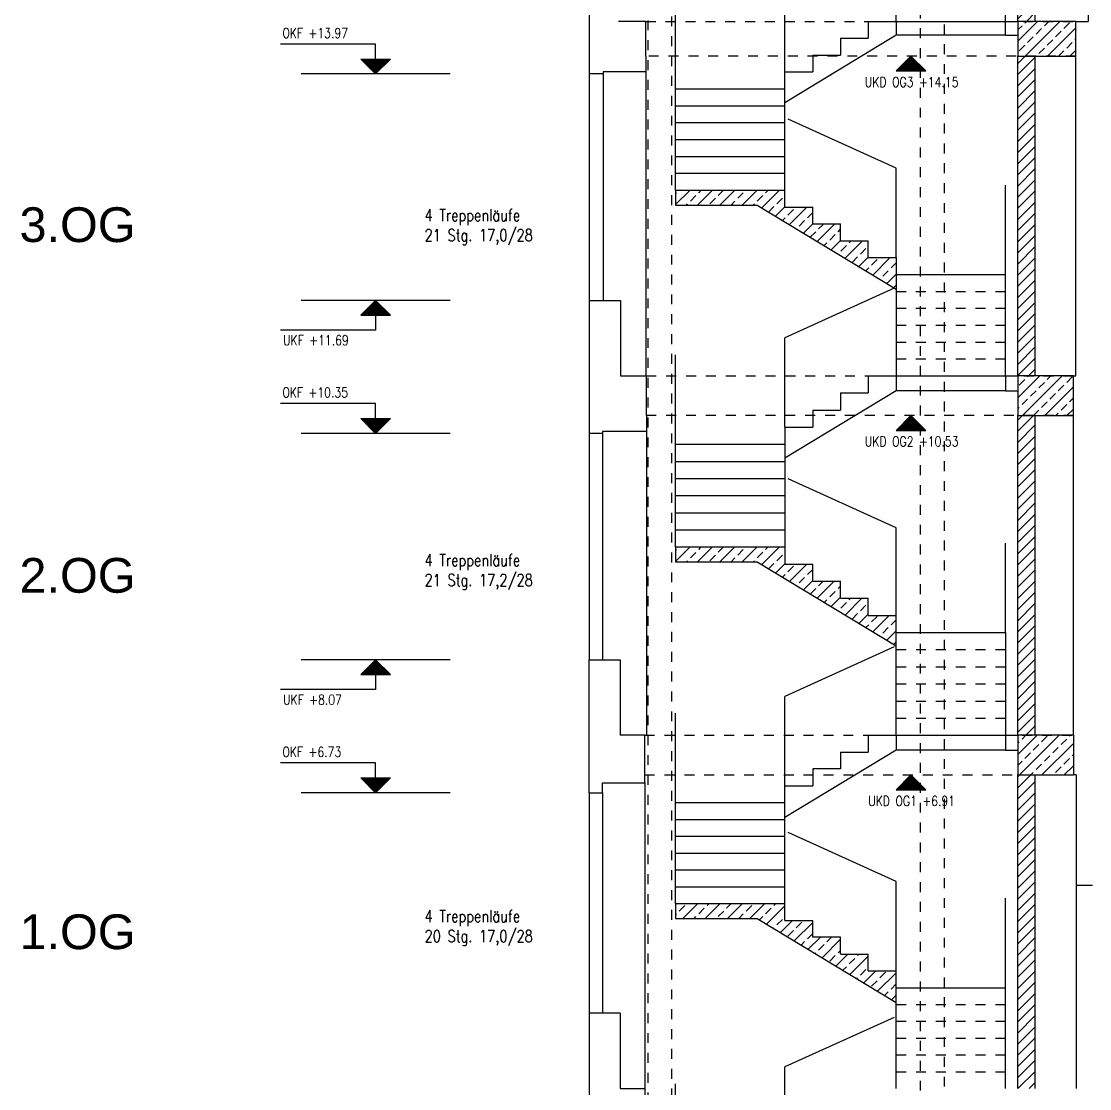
# Model space of a CAD drawing. Header units: metres. Extents: x -3551 to -3431, y -171 to 134.
# Drawn here: x -3517.9 to -3507.15, y 108.03 to 118.78 of the extents above; entities that cross this region are included whole.
import ezdxf
from ezdxf.enums import TextEntityAlignment as Align

# ---------------------------------------------------------------- set-up
doc = ezdxf.new("R2010")
doc.units = ezdxf.units.M
doc.header["$LTSCALE"] = 0.01
doc.linetypes.add('DASHED', pattern=[0])
doc.linetypes.add('STRICHLINIE', pattern=[0.75, 0.5, -0.25])
for name, color, linetype in [('A_abriss', 44, 'STRICHLINIE'), ('A_ansicht', 9, 'CONTINUOUS'), ('A_bemaßung', 7, 'CONTINUOUS'), ('A_schraffur', 10, 'CONTINUOUS'), ('A_STB', 4, 'CONTINUOUS'), ('A_text', 2, 'CONTINUOUS'), ('A_treppe_V2', 3, 'CONTINUOUS'), ('A_verdeckt', 8, 'CONTINUOUS'), ('A_wände', 6, 'CONTINUOUS')]:
    doc.layers.add(name, color=color, linetype=linetype)
doc.styles.add('ARIAL', font='ARIAL.TTF')
doc.styles.add('SIMPLEX', font='simplex.shx', dxfattribs={"width": 0.8, "height": 0.1})

# ---------------------------------------------------------------- blocks, each defined once
blk = doc.blocks.new('G2_1')
at = {"layer": 'A_bemaßung', "color": 7, "linetype": 'Continuous'}
for points in [[(0, 0), (-0.15, 0.15), (0.15, 0.15), (0, 0)], [(-0.14, 0.14), (-0.14, 0.15)], [(-0.13, 0.13), (-0.13, 0.15)], [(-0.12, 0.12), (-0.12, 0.15)], [(-0.11, 0.11), (-0.11, 0.15)], [(-0.1, 0.1), (-0.1, 0.15)], [(-0.09, 0.09), (-0.09, 0.15)], [(-0.08, 0.08), (-0.08, 0.15)], [(-0.07, 0.07), (-0.07, 0.15)], [(-0.06, 0.06), (-0.06, 0.15)], [(-0.05, 0.05), (-0.05, 0.15)], [(-0.04, 0.04), (-0.04, 0.15)], [(-0.03, 0.03), (-0.03, 0.15)], [(-0.02, 0.02), (-0.02, 0.15)], [(-0.01, 0.01), (-0.01, 0.15)], [(0, 0), (0, 0.15)], [(0.01, 0.01), (0.01, 0.15)], [(0.02, 0.02), (0.02, 0.15)], [(0.03, 0.03), (0.03, 0.15)], [(0.04, 0.04), (0.04, 0.15)], [(0.05, 0.05), (0.05, 0.15)], [(0.06, 0.06), (0.06, 0.15)], [(0.07, 0.07), (0.07, 0.15)], [(0.08, 0.08), (0.08, 0.15)], [(0.09, 0.09), (0.09, 0.15)], [(0.1, 0.1), (0.1, 0.15)], [(0.11, 0.11), (0.11, 0.15)], [(0.12, 0.12), (0.12, 0.15)], [(0.13, 0.13), (0.13, 0.15)], [(0.14, 0.14), (0.14, 0.15)]]:
    blk.add_lwpolyline(points, dxfattribs=at)

msp = doc.modelspace()

# ---------------------------------------------------------------- hatches: boundary and pattern name
at = {"layer": 'A_schraffur'}
h = msp.add_hatch(dxfattribs=at)
h.set_pattern_fill('ANSI31', color=256, scale=0.025, style=0)
h.paths.add_polyline_path([(-3507.87113, 118.78007), (-3507.69613, 118.78007), (-3507.69613, 121.98007), (-3507.87113, 121.98007)])
h = msp.add_hatch(dxfattribs=at)
h.set_pattern_fill('ANSI33', color=256, scale=0.025, style=0)
h.paths.add_polyline_path([(-3507.28696, 118.78007), (-3507.87113, 118.78007), (-3507.87113, 118.43007), (-3507.28696, 118.43007)])
h = msp.add_hatch(dxfattribs=at)
h.set_pattern_fill('ANSI31', color=256, scale=0.025, style=0)
h.paths.add_polyline_path([(-3507.87113, 115.21007), (-3507.69613, 115.21007), (-3507.69613, 118.43007), (-3507.87113, 118.43007)])
h = msp.add_hatch(dxfattribs=at)
h.set_pattern_fill('ANSI33', color=10, scale=0.025, style=0)
h.set_pattern_definition([(45, (-9e-13, 3.594), (-0.1122532015, 0.1122532015), []), (45, (0.11225, 3.594), (-0.1122532015, 0.1122532015), [0.079375, -0.0396875])])
h.paths.add_polyline_path([(-3509.09615, 116.083), (-3509.09615, 116.39037), (-3509.37615, 116.39037), (-3509.37615, 116.56277), (-3509.65615, 116.56277), (-3509.65615, 116.73517), (-3509.93615, 116.73517), (-3509.93615, 116.90757), (-3510.21615, 116.90757), (-3510.21616, 117.07997), (-3511.31609, 117.07997), (-3511.31609, 116.92997), (-3510.4961, 116.92997)])
h = msp.add_hatch(dxfattribs=at)
h.set_pattern_fill('ANSI33', color=256, scale=0.025, style=0)
h.paths.add_polyline_path([(-3507.31121, 115.21007), (-3507.87113, 115.21007), (-3507.87113, 114.81007), (-3507.31121, 114.81007)])
h = msp.add_hatch(dxfattribs=at)
h.set_pattern_fill('ANSI31', color=256, scale=0.025, style=0)
h.paths.add_polyline_path([(-3507.69613, 114.81007), (-3507.87113, 114.81007), (-3507.87113, 111.59009), (-3507.87113, 111.59007), (-3507.87113, 111.59007), (-3507.72724, 111.59007), (-3507.69613, 111.59007)])
h = msp.add_hatch(dxfattribs=at)
h.set_pattern_fill('ANSI33', color=10, scale=0.025, style=0)
h.paths.add_polyline_path([(-3509.09615, 112.489), (-3509.09615, 112.79637), (-3509.37615, 112.79637), (-3509.37615, 112.96877), (-3509.65615, 112.96877), (-3509.65615, 113.14117), (-3509.93615, 113.14117), (-3509.93615, 113.31357), (-3510.21615, 113.31357), (-3510.21616, 113.48597), (-3511.31609, 113.48597), (-3511.31609, 113.33597), (-3510.4961, 113.33597)])
h = msp.add_hatch(dxfattribs=at)
h.set_pattern_fill('ANSI33', color=256, scale=0.025, style=0)
h.paths.add_polyline_path([(-3507.31121, 111.19007), (-3507.31121, 111.59007), (-3507.87113, 111.59007), (-3507.87113, 111.19007)])
h = msp.add_hatch(dxfattribs=at)
h.set_pattern_fill('ANSI31', color=256, scale=0.025, style=0)
h.paths.add_polyline_path([(-3507.87113, 108.03007), (-3507.69613, 108.03007), (-3507.69613, 111.19007), (-3507.87113, 111.19007)])
h.paths.add_polyline_path([(-3507.87113, 104.28007), (-3507.69613, 104.28007), (-3507.69613, 107.69007), (-3507.87113, 107.69007)])
h = msp.add_hatch(dxfattribs=at)
h.set_pattern_fill('ANSI33', color=10, scale=0.025, style=0)
h.set_pattern_definition([(45, (9e-13, 3.7398), (-0.1122532015, 0.1122532015), []), (45, (0.11225, 3.7398), (-0.1122532015, 0.1122532015), [0.079375, -0.0396875])])
h.paths.add_polyline_path([(-3509.93615, 109.72407), (-3510.21615, 109.72407), (-3510.21615, 109.89457), (-3511.31609, 109.89457), (-3511.31609, 109.74457), (-3510.4961, 109.74457), (-3509.09614, 108.8976), (-3509.09615, 109.21257), (-3509.37615, 109.21257), (-3509.37615, 109.38307), (-3509.65615, 109.38307), (-3509.65615, 109.55357), (-3509.93615, 109.55357)])

# ---------------------------------------------------------------- linework, layer by layer
at = {"layer": 'A_abriss'}
for p, q in [((-3511.6167, 118.78007), (-3507.28696, 118.78007)), ((-3507.28696, 118.43007), (-3511.6167, 118.43007)), ((-3511.61093, 115.21007), (-3507.31121, 115.21007)), ((-3507.31121, 114.81007), (-3511.61093, 114.81007)), ((-3511.62728, 111.59007), (-3507.31121, 111.59007)), ((-3511.62728, 111.19007), (-3507.31121, 111.19007))]:
    msp.add_line(p, q, dxfattribs=at)
at = {"layer": 'A_ansicht'}
for p, q in [((-3510.21601, 118.26997, 0), (-3510.21601, 119.16997, 0)), ((-3511.31609, 118.09997), (-3511.31609, 118.99997)), ((-3507.99614, 118.77997, 0), (-3507.87113, 118.77997)), ((-3507.99614, 118.63967, 0), (-3507.87113, 118.63967)), ((-3509.09622, 117.29997, 0), (-3510.18448, 117.79376, 0)), ((-3509.09622, 116.39997, 0), (-3509.09622, 117.29997, 0)), ((-3507.99614, 116.22997, 0), (-3507.99614, 117.12997, 0)), ((-3509.11649, 116.09177, 0), (-3510.21622, 115.59277, 0)), ((-3510.21622, 114.69277, 0), (-3510.21622, 115.59277, 0)), ((-3511.31609, 114.52037), (-3511.31609, 115.42037)), ((-3509.09615, 113.67919), (-3510.18441, 114.17299, 0)), ((-3509.09615, 112.77919), (-3509.09615, 113.67919)), ((-3507.99616, 112.62397, 0), (-3507.99616, 113.52397, 0)), ((-3509.11642, 112.48007, 0), (-3510.21615, 111.98107)), ((-3510.21615, 111.08107), (-3510.21615, 111.98107)), ((-3511.31609, 110.91157), (-3511.31609, 111.81157)), ((-3507.99614, 111.58957, 0), (-3507.87113, 111.59007)), ((-3507.99614, 111.43957, 0), (-3507.87113, 111.43957)), ((-3509.09615, 110.11657), (-3510.18441, 110.61036, 0)), ((-3509.09615, 109.21657), (-3509.09615, 110.11657)), ((-3507.99616, 109.04707), (-3507.99616, 109.94707)), ((-3507.99614, 109.04707), (-3507.99614, 109.94707)), ((-3509.11642, 108.74727, 0), (-3510.21615, 108.24827, 0)), ((-3510.21615, 107.34827, 0), (-3510.21615, 108.24827, 0)), ((-3511.31609, 107.17777), (-3511.31609, 108.07777))]:
    msp.add_line(p, q, dxfattribs=at)
at = {"layer": 'A_ansicht', "color": 9, "linetype": 'Continuous'}
for p, q in [((-3512.18667, 118.25007), (-3512.18667, 115.97007)), ((-3512.04666, 118.25007), (-3512.04666, 115.97007)), ((-3511.6167, 118.27007), (-3511.6167, 115.21007)), ((-3511.61093, 114.65007), (-3511.61093, 111.59007)), ((-3512.18667, 114.63007), (-3512.18667, 112.35007)), ((-3512.05093, 114.63007), (-3512.05093, 112.35007)), ((-3511.62728, 111.11007), (-3511.62728, 108.03007)), ((-3512.18667, 111.01007), (-3512.18667, 108.79007)), ((-3512.05093, 111.01007), (-3512.05093, 108.79007)), ((-3507.28254, 110.08007), (-3507.28254, 108.03007))]:
    msp.add_line(p, q, dxfattribs=at)
at = {"layer": 'A_bemaßung', "color": 7, "linetype": 'Continuous'}
for p, q in [((-3513.58667, 118.25007), (-3515.08667, 118.25007)), ((-3513.58667, 115.97007), (-3515.08667, 115.97007)), ((-3513.58667, 114.63007), (-3515.08667, 114.63007)), ((-3513.58667, 112.35007), (-3515.08667, 112.35007)), ((-3513.58667, 111.01007), (-3515.08667, 111.01007))]:
    msp.add_line(p, q, dxfattribs=at)
for points in [[(-3514.33667, 118.25007), (-3514.48667, 118.40007), (-3514.18667, 118.40007), (-3514.33667, 118.25007), (-3514.33667, 118.55007), (-3515.2938, 118.55007)], [(-3514.47667, 118.39007), (-3514.47667, 118.40007)], [(-3514.46667, 118.38007), (-3514.46667, 118.40007)], [(-3514.45667, 118.37007), (-3514.45667, 118.40007)], [(-3514.44667, 118.36007), (-3514.44667, 118.40007)], [(-3514.43667, 118.35007), (-3514.43667, 118.40007)], [(-3514.42667, 118.34007), (-3514.42667, 118.40007)], [(-3514.41667, 118.33007), (-3514.41667, 118.40007)], [(-3514.40667, 118.32007), (-3514.40667, 118.40007)], [(-3514.39667, 118.31007), (-3514.39667, 118.40007)], [(-3514.38667, 118.30007), (-3514.38667, 118.40007)], [(-3514.37667, 118.29007), (-3514.37667, 118.40007)], [(-3514.36667, 118.28007), (-3514.36667, 118.40007)], [(-3514.35667, 118.27007), (-3514.35667, 118.40007)], [(-3514.34667, 118.26007), (-3514.34667, 118.40007)], [(-3514.33667, 118.25007), (-3514.33667, 118.40007)], [(-3514.32667, 118.26007), (-3514.32667, 118.40007)], [(-3514.31667, 118.27007), (-3514.31667, 118.40007)], [(-3514.30667, 118.28007), (-3514.30667, 118.40007)], [(-3514.29667, 118.29007), (-3514.29667, 118.40007)], [(-3514.28667, 118.30007), (-3514.28667, 118.40007)], [(-3514.27667, 118.31007), (-3514.27667, 118.40007)], [(-3514.26667, 118.32007), (-3514.26667, 118.40007)], [(-3514.25667, 118.33007), (-3514.25667, 118.40007)], [(-3514.24667, 118.34007), (-3514.24667, 118.40007)], [(-3514.23667, 118.35007), (-3514.23667, 118.40007)], [(-3514.22667, 118.36007), (-3514.22667, 118.40007)], [(-3514.21667, 118.37007), (-3514.21667, 118.40007)], [(-3514.20667, 118.38007), (-3514.20667, 118.40007)], [(-3514.19667, 118.39007), (-3514.19667, 118.40007)], [(-3514.33667, 115.97007), (-3514.48667, 115.82007), (-3514.18667, 115.82007), (-3514.33667, 115.97007), (-3514.33667, 115.67007), (-3515.2938, 115.67007)], [(-3514.36667, 115.94007), (-3514.36667, 115.82007)], [(-3514.35667, 115.95007), (-3514.35667, 115.82007)], [(-3514.34667, 115.96007), (-3514.34667, 115.82007)], [(-3514.33667, 115.97007), (-3514.33667, 115.82007)], [(-3514.32667, 115.96007), (-3514.32667, 115.82007)], [(-3514.31667, 115.95007), (-3514.31667, 115.82007)], [(-3514.30667, 115.94007), (-3514.30667, 115.82007)], [(-3514.46667, 115.84007), (-3514.46667, 115.82007)], [(-3514.45667, 115.85007), (-3514.45667, 115.82007)], [(-3514.44667, 115.86007), (-3514.44667, 115.82007)], [(-3514.43667, 115.87007), (-3514.43667, 115.82007)], [(-3514.42667, 115.88007), (-3514.42667, 115.82007)], [(-3514.41667, 115.89007), (-3514.41667, 115.82007)], [(-3514.40667, 115.90007), (-3514.40667, 115.82007)], [(-3514.39667, 115.91007), (-3514.39667, 115.82007)], [(-3514.38667, 115.92007), (-3514.38667, 115.82007)], [(-3514.37667, 115.93007), (-3514.37667, 115.82007)], [(-3514.29667, 115.93007), (-3514.29667, 115.82007)], [(-3514.28667, 115.92007), (-3514.28667, 115.82007)], [(-3514.27667, 115.91007), (-3514.27667, 115.82007)], [(-3514.26667, 115.90007), (-3514.26667, 115.82007)], [(-3514.25667, 115.89007), (-3514.25667, 115.82007)], [(-3514.24667, 115.88007), (-3514.24667, 115.82007)], [(-3514.23667, 115.87007), (-3514.23667, 115.82007)], [(-3514.22667, 115.86007), (-3514.22667, 115.82007)], [(-3514.21667, 115.85007), (-3514.21667, 115.82007)], [(-3514.20667, 115.84007), (-3514.20667, 115.82007)], [(-3514.47667, 115.83007), (-3514.47667, 115.82007)], [(-3514.19667, 115.83007), (-3514.19667, 115.82007)], [(-3514.33667, 114.63007), (-3514.48667, 114.78007), (-3514.18667, 114.78007), (-3514.33667, 114.63007), (-3514.33667, 114.93007), (-3515.2938, 114.93007)], [(-3514.47667, 114.77007), (-3514.47667, 114.78007)], [(-3514.46667, 114.76007), (-3514.46667, 114.78007)], [(-3514.45667, 114.75007), (-3514.45667, 114.78007)], [(-3514.44667, 114.74007), (-3514.44667, 114.78007)], [(-3514.43667, 114.73007), (-3514.43667, 114.78007)], [(-3514.42667, 114.72007), (-3514.42667, 114.78007)], [(-3514.41667, 114.71007), (-3514.41667, 114.78007)], [(-3514.40667, 114.70007), (-3514.40667, 114.78007)], [(-3514.39667, 114.69007), (-3514.39667, 114.78007)], [(-3514.38667, 114.68007), (-3514.38667, 114.78007)], [(-3514.37667, 114.67007), (-3514.37667, 114.78007)], [(-3514.36667, 114.66007), (-3514.36667, 114.78007)], [(-3514.35667, 114.65007), (-3514.35667, 114.78007)], [(-3514.34667, 114.64007), (-3514.34667, 114.78007)], [(-3514.33667, 114.63007), (-3514.33667, 114.78007)], [(-3514.32667, 114.64007), (-3514.32667, 114.78007)], [(-3514.31667, 114.65007), (-3514.31667, 114.78007)], [(-3514.30667, 114.66007), (-3514.30667, 114.78007)], [(-3514.29667, 114.67007), (-3514.29667, 114.78007)], [(-3514.28667, 114.68007), (-3514.28667, 114.78007)], [(-3514.27667, 114.69007), (-3514.27667, 114.78007)], [(-3514.26667, 114.70007), (-3514.26667, 114.78007)], [(-3514.25667, 114.71007), (-3514.25667, 114.78007)], [(-3514.24667, 114.72007), (-3514.24667, 114.78007)], [(-3514.23667, 114.73007), (-3514.23667, 114.78007)], [(-3514.22667, 114.74007), (-3514.22667, 114.78007)], [(-3514.21667, 114.75007), (-3514.21667, 114.78007)], [(-3514.20667, 114.76007), (-3514.20667, 114.78007)], [(-3514.19667, 114.77007), (-3514.19667, 114.78007)], [(-3514.33667, 112.35007), (-3514.48667, 112.20007), (-3514.18667, 112.20007), (-3514.33667, 112.35007), (-3514.33667, 112.05007), (-3515.2938, 112.05007)], [(-3514.39667, 112.29007), (-3514.39667, 112.20007)], [(-3514.38667, 112.30007), (-3514.38667, 112.20007)], [(-3514.37667, 112.31007), (-3514.37667, 112.20007)], [(-3514.36667, 112.32007), (-3514.36667, 112.20007)], [(-3514.35667, 112.33007), (-3514.35667, 112.20007)], [(-3514.34667, 112.34007), (-3514.34667, 112.20007)], [(-3514.33667, 112.35007), (-3514.33667, 112.20007)], [(-3514.32667, 112.34007), (-3514.32667, 112.20007)], [(-3514.31667, 112.33007), (-3514.31667, 112.20007)], [(-3514.30667, 112.32007), (-3514.30667, 112.20007)], [(-3514.29667, 112.31007), (-3514.29667, 112.20007)], [(-3514.28667, 112.30007), (-3514.28667, 112.20007)], [(-3514.27667, 112.29007), (-3514.27667, 112.20007)], [(-3514.47667, 112.21007), (-3514.47667, 112.20007)], [(-3514.46667, 112.22007), (-3514.46667, 112.20007)], [(-3514.45667, 112.23007), (-3514.45667, 112.20007)], [(-3514.44667, 112.24007), (-3514.44667, 112.20007)], [(-3514.43667, 112.25007), (-3514.43667, 112.20007)], [(-3514.42667, 112.26007), (-3514.42667, 112.20007)], [(-3514.41667, 112.27007), (-3514.41667, 112.20007)], [(-3514.40667, 112.28007), (-3514.40667, 112.20007)], [(-3514.26667, 112.28007), (-3514.26667, 112.20007)], [(-3514.25667, 112.27007), (-3514.25667, 112.20007)], [(-3514.24667, 112.26007), (-3514.24667, 112.20007)], [(-3514.23667, 112.25007), (-3514.23667, 112.20007)], [(-3514.22667, 112.24007), (-3514.22667, 112.20007)], [(-3514.21667, 112.23007), (-3514.21667, 112.20007)], [(-3514.20667, 112.22007), (-3514.20667, 112.20007)], [(-3514.19667, 112.21007), (-3514.19667, 112.20007)], [(-3514.33667, 111.01007), (-3514.48667, 111.16007), (-3514.18667, 111.16007), (-3514.33667, 111.01007), (-3514.33667, 111.31007), (-3515.2938, 111.31007)], [(-3514.47667, 111.15007), (-3514.47667, 111.16007)], [(-3514.46667, 111.14007), (-3514.46667, 111.16007)], [(-3514.45667, 111.13007), (-3514.45667, 111.16007)], [(-3514.44667, 111.12007), (-3514.44667, 111.16007)], [(-3514.43667, 111.11007), (-3514.43667, 111.16007)], [(-3514.42667, 111.10007), (-3514.42667, 111.16007)], [(-3514.41667, 111.09007), (-3514.41667, 111.16007)], [(-3514.40667, 111.08007), (-3514.40667, 111.16007)], [(-3514.39667, 111.07007), (-3514.39667, 111.16007)], [(-3514.38667, 111.06007), (-3514.38667, 111.16007)], [(-3514.37667, 111.05007), (-3514.37667, 111.16007)], [(-3514.36667, 111.04007), (-3514.36667, 111.16007)], [(-3514.35667, 111.03007), (-3514.35667, 111.16007)], [(-3514.34667, 111.02007), (-3514.34667, 111.16007)], [(-3514.33667, 111.01007), (-3514.33667, 111.16007)], [(-3514.32667, 111.02007), (-3514.32667, 111.16007)], [(-3514.31667, 111.03007), (-3514.31667, 111.16007)], [(-3514.30667, 111.04007), (-3514.30667, 111.16007)], [(-3514.29667, 111.05007), (-3514.29667, 111.16007)], [(-3514.28667, 111.06007), (-3514.28667, 111.16007)], [(-3514.27667, 111.07007), (-3514.27667, 111.16007)], [(-3514.26667, 111.08007), (-3514.26667, 111.16007)], [(-3514.25667, 111.09007), (-3514.25667, 111.16007)], [(-3514.24667, 111.10007), (-3514.24667, 111.16007)], [(-3514.23667, 111.11007), (-3514.23667, 111.16007)], [(-3514.22667, 111.12007), (-3514.22667, 111.16007)], [(-3514.21667, 111.13007), (-3514.21667, 111.16007)], [(-3514.20667, 111.14007), (-3514.20667, 111.16007)], [(-3514.19667, 111.15007), (-3514.19667, 111.16007)]]:
    msp.add_lwpolyline(points, dxfattribs=at)
at = {"layer": 'A_schraffur', "color": 10}
for p, q in [((-3509.09615, 111.58957), (-3509.09448, 111.43957, 0)), ((-3507.99614, 108.03007, 0), (-3507.99614, 109.04707))]:
    msp.add_line(p, q, dxfattribs=at)
at = {"layer": 'A_STB'}
for p, q in [((-3507.28696, 118.78007), (-3507.87113, 118.78007)), ((-3507.87113, 118.78007), (-3507.87113, 118.43007)), ((-3507.87113, 118.43007), (-3507.28696, 118.43007)), ((-3507.99614, 115.20997, 0), (-3507.87113, 115.20997)), ((-3507.31121, 115.21007), (-3507.87113, 115.21007)), ((-3507.87113, 115.21007), (-3507.87113, 114.81007)), ((-3507.99614, 115.06007, 0), (-3507.87113, 115.06007)), ((-3507.87113, 114.81007), (-3507.31121, 114.81007)), ((-3507.31121, 111.59007), (-3507.87113, 111.59007)), ((-3507.87113, 111.59007), (-3507.87113, 111.19007)), ((-3507.87113, 111.19007), (-3507.31121, 111.19007))]:
    msp.add_line(p, q, dxfattribs=at)
at = {"layer": 'A_treppe_V2', "color": 10}
for p, q in [((-3509.09614, 118.78007, 0), (-3509.09614, 119.97357, 0)), ((-3507.99614, 118.63967, 0), (-3507.99614, 119.80297, 0)), ((-3509.37615, 118.78007, 0), (-3509.09614, 118.78007, 0)), ((-3509.37615, 118.77997, 0), (-3509.37615, 118.60997, 0)), ((-3509.09614, 118.78007, 0), (-3507.99614, 118.77997, 0)), ((-3509.09614, 118.78007, 0), (-3509.09614, 118.63967, 0)), ((-3509.09448, 118.63967, 0), (-3510.21613, 117.96107, 0)), ((-3507.99614, 118.63967, 0), (-3509.09448, 118.63967, 0)), ((-3509.65615, 118.60997, 0), (-3509.37615, 118.60997, 0)), ((-3509.65615, 118.60997, 0), (-3509.65615, 118.43997, 0)), ((-3509.93615, 118.43997, 0), (-3509.65615, 118.43997, 0)), ((-3509.93615, 118.43997, 0), (-3509.93615, 118.26997, 0)), ((-3510.21609, 116.90997), (-3510.21609, 118.26997)), ((-3510.21609, 118.26997), (-3509.93615, 118.26997, 0)), ((-3511.31609, 117.07997), (-3511.31609, 118.09997)), ((-3511.31609, 118.09997), (-3510.21601, 118.09997, 0)), ((-3511.31609, 117.92997), (-3510.21601, 117.92997, 0)), ((-3511.31609, 117.75997), (-3510.21601, 117.75997, 0)), ((-3511.31609, 117.58997), (-3510.21601, 117.58997, 0)), ((-3511.31609, 117.41997), (-3510.21601, 117.41997, 0)), ((-3511.31609, 117.24997), (-3510.21601, 117.24997, 0)), ((-3511.31609, 117.07997), (-3510.21609, 117.07997)), ((-3511.31609, 117.07997), (-3511.31609, 116.92997, 0)), ((-3511.31609, 116.92997, 0), (-3510.4961, 116.92997, 0)), ((-3510.4961, 116.92997, 0), (-3509.0961, 116.08297, 0)), ((-3510.21609, 116.90997), (-3509.93615, 116.90997, 0)), ((-3509.93615, 116.73997, 0), (-3509.93615, 116.90997, 0)), ((-3509.93615, 116.73997, 0), (-3509.65615, 116.73997, 0)), ((-3509.65615, 116.56997, 0), (-3509.65615, 116.73997, 0)), ((-3509.65615, 116.56997, 0), (-3509.37615, 116.56997, 0)), ((-3509.37615, 116.39997, 0), (-3509.37615, 116.56997, 0)), ((-3509.37615, 116.39997, 0), (-3509.09622, 116.39997, 0)), ((-3509.09622, 116.39997, 0), (-3509.09622, 115.06007, 0)), ((-3509.09622, 116.22997, 0), (-3507.99614, 116.22997, 0)), ((-3507.99614, 115.20997, 0), (-3507.99614, 116.22997, 0)), ((-3509.37622, 115.20997, 0), (-3509.09622, 115.20997, 0)), ((-3509.37622, 115.20997, 0), (-3509.37622, 115.03757, 0)), ((-3509.09622, 115.20997, 0), (-3507.99614, 115.20997, 0)), ((-3507.99614, 115.21007, 0), (-3507.99614, 115.06007, 0)), ((-3509.09448, 115.06007, 0), (-3510.21613, 114.38147, 0)), ((-3509.65622, 115.03757, 0), (-3509.37622, 115.03757, 0)), ((-3509.65622, 115.03757, 0), (-3509.65622, 114.86517, 0)), ((-3507.99614, 115.06007, 0), (-3509.09448, 115.06007, 0)), ((-3509.93622, 114.86517, 0), (-3509.65622, 114.86517, 0)), ((-3509.93622, 114.86517, 0), (-3509.93622, 114.69277, 0)), ((-3510.21622, 114.69277, 0), (-3509.93622, 114.69277, 0)), ((-3510.21622, 114.69277, 0), (-3510.21615, 113.31357, 0)), ((-3511.31609, 113.48597), (-3511.31609, 114.52037)), ((-3511.31609, 114.52037), (-3510.21608, 114.52037, 0)), ((-3511.31609, 114.34797), (-3510.21608, 114.34797, 0)), ((-3511.31609, 114.17557), (-3510.21608, 114.17557, 0)), ((-3511.31609, 114.00317), (-3510.21608, 114.00317, 0)), ((-3511.31609, 113.83077), (-3510.21608, 113.83077, 0)), ((-3511.31609, 113.65837), (-3510.21608, 113.65837, 0)), ((-3511.31609, 113.48597), (-3510.21608, 113.48597, 0)), ((-3511.31609, 113.48597), (-3511.31609, 113.33597, 0)), ((-3511.31609, 113.33597, 0), (-3510.4961, 113.33597, 0)), ((-3510.4961, 113.33597, 0), (-3509.0961, 112.48897, 0)), ((-3510.21615, 113.31357, 0), (-3509.93615, 113.31357, 0)), ((-3509.93615, 113.14117, 0), (-3509.93615, 113.31357, 0)), ((-3509.93615, 113.14117, 0), (-3509.65615, 113.14117, 0)), ((-3509.65615, 112.96877, 0), (-3509.65615, 113.14117, 0)), ((-3509.65615, 112.96877, 0), (-3509.37615, 112.96877, 0)), ((-3509.37615, 112.79637, 0), (-3509.37615, 112.96877, 0)), ((-3509.37615, 112.79637, 0), (-3509.09615, 112.79637)), ((-3509.09615, 111.58957), (-3509.09615, 112.79637)), ((-3509.09615, 112.62397), (-3507.99614, 112.62397, 0)), ((-3507.99614, 112.62397, 0), (-3507.99614, 111.58957, 0)), ((-3509.37615, 111.58957), (-3507.99614, 111.58957, 0)), ((-3509.37615, 111.58957, 0), (-3509.37615, 111.42007, 0)), ((-3507.99614, 111.58957, 0), (-3507.99614, 111.43957, 0)), ((-3509.09448, 111.43957, 0), (-3510.21613, 110.76097, 0)), ((-3507.99614, 111.43957, 0), (-3509.09448, 111.43957, 0)), ((-3509.65615, 111.42007, 0), (-3509.37615, 111.42007, 0)), ((-3509.65615, 111.41907, 0), (-3509.65615, 111.25057, 0)), ((-3509.93615, 111.25057, 0), (-3509.93615, 111.08107, 0)), ((-3509.65615, 111.25057, 0), (-3509.93615, 111.25057, 0)), ((-3510.21615, 109.72507), (-3510.21615, 111.08107)), ((-3510.21615, 111.08107), (-3509.93615, 111.08107)), ((-3511.31609, 109.89457), (-3511.31609, 110.91157)), ((-3511.31609, 110.91157), (-3510.21615, 110.91157, 0)), ((-3511.31609, 110.74207), (-3510.21615, 110.74207)), ((-3511.31609, 110.57257), (-3510.21615, 110.57257)), ((-3511.31609, 110.40307), (-3510.21615, 110.40307)), ((-3511.31609, 110.23357), (-3510.21615, 110.23357)), ((-3511.31609, 110.06407), (-3510.21615, 110.06407)), ((-3511.31609, 109.89457), (-3510.21615, 109.89457)), ((-3511.31609, 109.89457), (-3511.31609, 109.74457, 0)), ((-3511.31609, 109.74457, 0), (-3510.4961, 109.74457, 0)), ((-3510.4961, 109.74457, 0), (-3509.0961, 108.89757, 0)), ((-3510.21615, 109.72507), (-3509.93615, 109.72507)), ((-3509.93615, 109.55557, 0), (-3509.93615, 109.72507, 0)), ((-3509.65615, 109.55557, 0), (-3509.93615, 109.55557, 0)), ((-3509.65615, 109.38707, 0), (-3509.65615, 109.55557, 0)), ((-3509.65615, 109.38607, 0), (-3509.37615, 109.38607, 0)), ((-3509.37615, 109.21657, 0), (-3509.37615, 109.38607, 0)), ((-3509.37615, 109.21657), (-3509.09615, 109.21657)), ((-3509.09615, 108.03007, 0), (-3509.09615, 109.21657, 0)), ((-3509.09615, 109.04707), (-3507.99614, 109.04707))]:
    msp.add_line(p, q, dxfattribs=at)
at = {"layer": 'A_treppe_V2', "color": 10, "linetype": 'STRICHLINIE'}
for p, q in [((-3509.09622, 116.05997, 0), (-3507.99614, 116.05997, 0)), ((-3509.09622, 115.88997, 0), (-3507.99614, 115.88997, 0)), ((-3509.09622, 115.71997, 0), (-3507.99614, 115.71997, 0)), ((-3509.09622, 115.54997, 0), (-3507.99614, 115.54997, 0)), ((-3509.09622, 115.37997, 0), (-3507.99614, 115.37997, 0)), ((-3509.09615, 112.45157), (-3507.99614, 112.45157, 0)), ((-3509.09615, 112.27917), (-3507.99614, 112.27917, 0)), ((-3509.09615, 112.10677), (-3507.99614, 112.10677, 0)), ((-3509.09615, 111.93437), (-3507.99614, 111.93437, 0)), ((-3509.09615, 111.76197), (-3507.99614, 111.76197, 0)), ((-3509.09615, 108.87757), (-3507.99614, 108.87757)), ((-3509.09615, 108.70807), (-3507.99614, 108.70807)), ((-3509.09615, 108.53857), (-3507.99614, 108.53857)), ((-3509.09615, 108.36907), (-3507.99614, 108.36907)), ((-3509.09615, 108.19957), (-3507.99614, 108.19957))]:
    msp.add_line(p, q, dxfattribs=at)
at = {"layer": 'A_treppe_V2'}
msp.add_line((-3508.97115, 115.21017), (-3507.97114, 115.21017), dxfattribs=at)
at = {"layer": 'A_verdeckt', "linetype": 'STRICHLINIE'}
for points in [[(-3511.59289, 126.15004), (-3508.61289, 126.15004), (-3508.61289, 99.49007), (-3511.59289, 99.49007)], [(-3511.35289, 125.91007), (-3508.85289, 125.91007), (-3508.85289, 99.73007), (-3511.35289, 99.73007)]]:
    msp.add_lwpolyline(points, close=True, dxfattribs=at)
at = {"layer": 'A_wände', "linetype": 'Continuous'}
for p, q in [((-3507.87113, 118.78007), (-3507.87113, 121.98007)), ((-3507.69613, 118.78007), (-3507.69613, 121.98007)), ((-3507.16168, 121.98007), (-3507.16168, 118.78007)), ((-3512.18667, 119.55007), (-3512.18667, 118.25007)), ((-3511.6167, 118.78007), (-3511.89169, 118.78007)), ((-3511.6167, 118.43007), (-3511.6167, 118.27007)), ((-3507.87113, 115.21007), (-3507.87113, 118.43007)), ((-3507.69613, 115.21007), (-3507.69613, 118.43007)), ((-3507.28696, 115.21007), (-3507.28696, 118.43007)), ((-3512.04666, 118.25007), (-3512.18667, 118.25007)), ((-3511.6167, 118.27007), (-3512.04666, 118.27007)), ((-3512.04666, 118.27007), (-3512.04666, 118.25007)), ((-3512.18667, 115.97007), (-3512.18667, 114.63007)), ((-3512.18667, 115.97007), (-3511.87168, 115.97007)), ((-3511.87168, 115.97007), (-3511.87168, 115.21007)), ((-3511.87168, 115.21007), (-3511.61093, 115.21007)), ((-3511.61093, 114.81007), (-3511.61093, 114.65007)), ((-3507.87113, 111.59007), (-3507.87113, 114.81007)), ((-3507.69613, 111.59007), (-3507.69613, 114.81007)), ((-3507.31121, 111.59007), (-3507.31121, 114.81007)), ((-3511.61093, 114.65007), (-3512.05093, 114.65007)), ((-3512.05093, 114.65007), (-3512.05093, 114.63007)), ((-3512.05093, 114.63007), (-3512.18667, 114.63007)), ((-3512.18667, 111.01007), (-3512.18667, 112.35007)), ((-3512.18667, 112.35007), (-3511.87595, 112.35007)), ((-3511.87595, 112.35007), (-3511.87595, 111.59007)), ((-3512.05093, 111.01007), (-3512.05093, 111.11007)), ((-3512.05093, 111.11007), (-3511.62728, 111.11007)), ((-3511.62728, 111.11007), (-3511.62728, 111.19007)), ((-3507.87113, 108.03007), (-3507.87113, 111.19007)), ((-3507.69613, 108.03007), (-3507.69613, 111.19007)), ((-3507.28254, 111.19007), (-3507.28254, 110.08007)), ((-3512.18667, 111.01007), (-3512.05093, 111.01007)), ((-3507.28254, 110.08007), (-3507.12005, 110.08007))]:
    msp.add_line(p, q, dxfattribs=at)
at = {"layer": 'A_wände'}
for p, q in [((-3511.6167, 118.43007), (-3511.6167, 118.78007)), ((-3507.28696, 118.43007), (-3507.28696, 118.78007)), ((-3507.28696, 118.78007), (-3507.16168, 118.78007)), ((-3511.61093, 114.81007), (-3511.61093, 115.21007)), ((-3507.31121, 114.81007), (-3507.31121, 115.21007)), ((-3507.31121, 115.21007), (-3507.28696, 115.21007)), ((-3511.62728, 111.59007), (-3511.87595, 111.59007)), ((-3511.62728, 111.19007), (-3511.62728, 111.59007)), ((-3507.31121, 111.59007), (-3507.31121, 111.19007)), ((-3507.28254, 111.19007), (-3507.31121, 111.19007)), ((-3511.87595, 108.79007), (-3512.18667, 108.79007)), ((-3512.18667, 108.79007), (-3512.18667, 107.00007)), ((-3511.87595, 108.79007), (-3511.87595, 108.03007))]:
    msp.add_line(p, q, dxfattribs=at)
at = {"layer": 'A_wände', "linetype": 'Continuous'}
msp.add_lwpolyline([(-3511.87595, 108.03007), (-3511.62728, 108.03007), (-3511.62728, 107.10007), (-3512.06154, 107.10007), (-3512.06154, 107.00007)], dxfattribs=at)

# ---------------------------------------------------------------- block references
at = {"layer": 'A_bemaßung', "color": 7, "yscale": -1, "rotation": 1.015187933717243e-11}
for p in [(-3508.94752, 118.43007), (-3508.94752, 114.81007), (-3508.94752, 111.19007)]:
    msp.add_blockref('G2_1', p, dxfattribs=at)

# ---------------------------------------------------------------- texts
at = {"layer": 'A_bemaßung', "color": 7, "linetype": 'Continuous', "style": 'SIMPLEX', "width": 0.8}
for s, p in [('OKF +13.97', (-3515.27586, 118.58208)), ('UKF +11.69', (-3515.26903, 115.48808)), ('OKF +10.35', (-3515.27586, 114.96208)), ('UKF +8.07', (-3515.26903, 111.86808)), ('OKF +6.73', (-3515.27586, 111.34208))]:
    msp.add_text(s, height=0.1, dxfattribs=at).set_placement(p, align=Align.BOTTOM_LEFT)
for s, p in [('UKD OG3 +14.15', (-3508.94014, 118.08848)), ('UKD OG2 +10.53', (-3508.94014, 114.46848)), ('UKD OG1 +6.91', (-3508.94014, 110.84848))]:
    msp.add_text(s, height=0.1, dxfattribs=at).set_placement(p, align=Align.BOTTOM_CENTER)
at = {"layer": 'A_text', "color": 2, "linetype": 'DASHED', "style": 'ARIAL'}
for s, p in [('3.OG', (-3517.92163, 116.73214)), ('2.OG', (-3517.92163, 113.20007)), ('1.OG', (-3517.92163, 109.61007))]:
    msp.add_text(s, height=0.35, dxfattribs=at).set_placement(p, align=Align.MIDDLE_LEFT)
at = {"layer": 'A_text', "linetype": 'Continuous', "char_height": 0.12, "attachment_point": 1, "style": 'SIMPLEX'}
for s, insert, width in [('4 Treppenläufe\\P21 Stg. 17,0/28', (-3513.84369, 116.88694), 1.657), ('4 Treppenläufe\\P21 Stg. 17,2/28', (-3513.84369, 113.41286), 2.2328), ('4 Treppenläufe\\P20 Stg. 17,0/28', (-3513.84369, 109.82701), 2.2328)]:
    msp.add_mtext(s, dxfattribs=dict(at, insert=insert, width=width))

doc.saveas('drawing.dxf')
